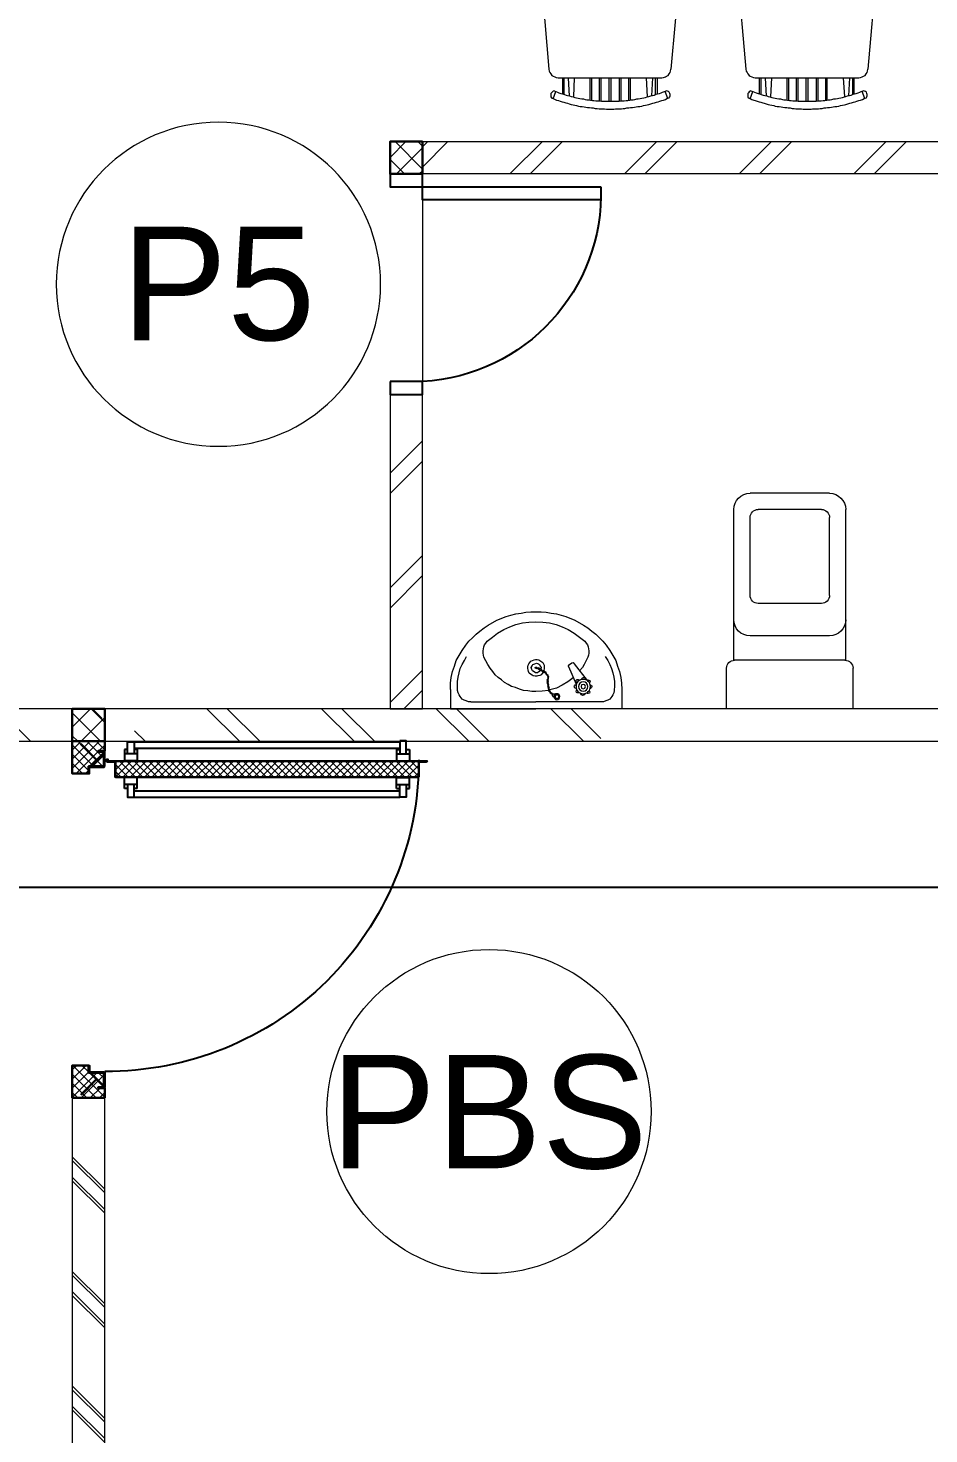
# Model space of a CAD drawing. Header units: millimetres. Extents: x -108 to 357, y -17 to 192.
# Drawn here: x 2.034 to 4.811, y 3.313 to 7.65 of the extents above; entities that cross this region are included whole.
import ezdxf
from ezdxf.enums import TextEntityAlignment as Align

# ---------------------------------------------------------------- set-up
doc = ezdxf.new("R2010")
doc.units = ezdxf.units.MM
doc.layers.get('defpoints').update_dxf_attribs({"color": 1})
for name, color, linetype, lineweight in [('ars', 11, 'Continuous', 0), ('ars @ 1', 11, 'Continuous', 0), ('ARSIR', 31, 'Continuous', 5), ('KOL', 1, 'Continuous', 30), ('KOLOM', 4, 'Continuous', 9), ('lan', 7, 'Continuous', 15), ('NOT', 7, 'Continuous', 20), ('SANITAIR', 15, 'Continuous', 9), ('tem', 5, 'Continuous', 20)]:
    doc.layers.add(name, color=color, linetype=linetype, lineweight=lineweight)
doc.layers.add('as', color=1, linetype='Continuous', plot=False)
for name, color, linetype in [('HID', 1, 'Continuous'), ('Kusen', 30, 'Continuous'), ('STL', 6, 'Continuous')]:
    doc.layers.add(name, color=color, linetype=linetype)
doc.styles.add('S', font='simplex', dxfattribs={"width": 0.75})
doc.styles.get("Standard").update_dxf_attribs({"font": 'arial.ttf'})
pattern_1 = [(225, (1.1, 1e-06), (-0.014142, 0.014142), []), (135, (1.1, 1e-06), (0.014142, 0.014142), [])]
pattern_2 = [(315, (-2e-13, 1e-06), (0.014142, 0.014142), []), (45, (-2e-13, 1e-06), (-0.014142, 0.014142), [])]
pattern_3 = [(45, (1583.21095, -452.5532), (-0.176776695, 0.176776695), []), (45, (1583.27345, -452.5532), (-0.176776695, 0.176776695), [])]

# ---------------------------------------------------------------- blocks, each defined once
blk = doc.blocks.new('NAV')
blk.add_circle((0, -0.4), 0.4)
at = {"style": 'S', "width": 0.75, "flags": 4}
blk.add_attdef('AV', text='', height=0.3, dxfattribs=at).set_placement((0, -0.4), align=Align.MIDDLE)
blk = doc.blocks.new('MEJA MAKAN')
for points in [[(0.4025, 1.2167), (-0.4025, 1.2167)], [(-0.4025, 1.2167), (-0.4025, 0)], [(0.4025, 0), (0.4025, 1.2167)], [(-0.3372, 1.1429), (-0.6301, 1.1186)], [(-0.2863, 1.0956), (-0.2863, 1.1005), (-0.2875, 1.1053), (-0.2887, 1.1102), (-0.29, 1.115), (-0.2924, 1.1199), (-0.2948, 1.1235), (-0.2984, 1.1271), (-0.3008, 1.1308), (-0.3057, 1.1344), (-0.3093, 1.1368), (-0.3142, 1.1392), (-0.3178, 1.1416), (-0.3226, 1.1429), (-0.3275, 1.1429), (-0.3323, 1.1441), (-0.3372, 1.1429)], [(0.3214, 1.1404), (0.3166, 1.1404), (0.3117, 1.1404), (0.3069, 1.1392), (0.3021, 1.138), (0.2972, 1.1368), (0.2936, 1.1344), (0.2887, 1.132), (0.2851, 1.1283), (0.2815, 1.1247), (0.2791, 1.1211), (0.2766, 1.1174), (0.2742, 1.1126), (0.2718, 1.1077), (0.2706, 1.1029), (0.2706, 1.0981), (0.2706, 1.0932)], [(0.3214, 1.1404), (0.6144, 1.115)], [(-0.7185, 1.1114), (-0.7209, 1.1053), (-0.7234, 1.0993), (-0.7258, 1.0944), (-0.727, 1.0884), (-0.7294, 1.0835), (-0.7306, 1.0775), (-0.7318, 1.0726), (-0.7343, 1.0666), (-0.7355, 1.0605), (-0.7367, 1.0557), (-0.7391, 1.0496), (-0.7403, 1.0436), (-0.7415, 1.0387), (-0.7427, 1.0327), (-0.7439, 1.0266), (-0.7452, 1.0218), (-0.7452, 1.0157), (-0.7464, 1.0097), (-0.7476, 1.0048), (-0.7488, 0.9988), (-0.7488, 0.9927), (-0.75, 0.9867), (-0.75, 0.9818), (-0.7512, 0.9758), (-0.7512, 0.9697), (-0.7524, 0.9637), (-0.7524, 0.9588), (-0.7524, 0.9528), (-0.7524, 0.9467), (-0.7536, 0.9407), (-0.7536, 0.9358), (-0.7536, 0.9298), (-0.7536, 0.9237), (-0.7536, 0.9177), (-0.7524, 0.9128), (-0.7524, 0.9068), (-0.7524, 0.9007), (-0.7524, 0.8947), (-0.7512, 0.8898), (-0.7512, 0.8838), (-0.75, 0.8777), (-0.75, 0.8717), (-0.7488, 0.8668), (-0.7488, 0.8608), (-0.7476, 0.8547), (-0.7464, 0.8487), (-0.7452, 0.8438), (-0.7452, 0.8378), (-0.7439, 0.8317), (-0.7427, 0.8269), (-0.7415, 0.8208), (-0.7403, 0.8148), (-0.7391, 0.8099), (-0.7367, 0.8039), (-0.7355, 0.7978), (-0.7343, 0.793), (-0.7318, 0.7869), (-0.7306, 0.7809), (-0.7294, 0.776), (-0.727, 0.77), (-0.7258, 0.7651), (-0.7234, 0.7591), (-0.7209, 0.7542), (-0.7185, 0.7482)], [(-0.6967, 1.1017), (-0.6992, 1.0969), (-0.7016, 1.092), (-0.7028, 1.0872), (-0.7052, 1.0811), (-0.7064, 1.0763), (-0.7088, 1.0702), (-0.71, 1.0654), (-0.7113, 1.0605), (-0.7125, 1.0545), (-0.7149, 1.0496), (-0.7161, 1.0436), (-0.7173, 1.0387), (-0.7185, 1.0327), (-0.7197, 1.0278), (-0.7209, 1.023), (-0.7222, 1.0169), (-0.7222, 1.0121), (-0.7234, 1.0061), (-0.7246, 1.0012), (-0.7246, 0.9952), (-0.7258, 0.9903), (-0.727, 0.9843), (-0.727, 0.9794), (-0.7282, 0.9734), (-0.7282, 0.9685), (-0.7282, 0.9625), (-0.7294, 0.9564), (-0.7294, 0.9516), (-0.7294, 0.9455), (-0.7294, 0.9407), (-0.7294, 0.9346), (-0.7294, 0.9298), (-0.7294, 0.9237), (-0.7294, 0.9189), (-0.7294, 0.9128), (-0.7294, 0.908), (-0.7294, 0.9019), (-0.7282, 0.8971), (-0.7282, 0.891), (-0.7282, 0.8862), (-0.727, 0.8801), (-0.727, 0.8753), (-0.7258, 0.8692), (-0.7246, 0.8644), (-0.7246, 0.8584), (-0.7234, 0.8535), (-0.7222, 0.8475), (-0.7222, 0.8426), (-0.7209, 0.8366), (-0.7197, 0.8317), (-0.7185, 0.8257), (-0.7173, 0.8208), (-0.7161, 0.8148), (-0.7149, 0.8099), (-0.7125, 0.8039), (-0.7113, 0.799), (-0.71, 0.7942), (-0.7076, 0.7881), (-0.7064, 0.7833), (-0.7052, 0.7772), (-0.7028, 0.7724), (-0.7016, 0.7676), (-0.6992, 0.7615), (-0.6967, 0.7567)], [(-0.7222, 1.1053), (-0.6992, 1.0969)], [(-0.6967, 1.1017), (-0.6979, 1.1053), (-0.7004, 1.1077), (-0.7028, 1.1102), (-0.7052, 1.1126), (-0.7088, 1.1126), (-0.7125, 1.1126), (-0.7161, 1.1126), (-0.7185, 1.1102)], [(-0.6301, 1.1186), (-0.6362, 1.1174), (-0.641, 1.115), (-0.6447, 1.1126), (-0.6495, 1.109), (-0.6519, 1.1053), (-0.6544, 1.1005), (-0.6556, 1.0956), (-0.6568, 1.0896)], [(-0.6568, 1.0896), (-0.6568, 0.77)], [(-0.2863, 1.0956), (-0.2863, 0.7639)], [(0.2706, 0.7615), (0.2706, 1.0932)], [(0.641, 1.0872), (0.6398, 1.0932), (0.6386, 1.0981), (0.6362, 1.1029), (0.6326, 1.1065), (0.6289, 1.1102), (0.6253, 1.1126), (0.6205, 1.115), (0.6144, 1.115)], [(0.641, 0.7676), (0.641, 1.0872)], [(0.704, 1.1102), (0.7016, 1.1114), (0.6979, 1.1126), (0.6943, 1.1126), (0.6907, 1.1126), (0.687, 1.1102), (0.6846, 1.1077), (0.6822, 1.1041), (0.681, 1.1005)], [(0.6822, 0.7554), (0.6846, 0.7603), (0.6858, 0.7651), (0.6883, 0.7712), (0.6895, 0.776), (0.6919, 0.7809), (0.6931, 0.7869), (0.6943, 0.7918), (0.6967, 0.7978), (0.6979, 0.8027), (0.6992, 0.8075), (0.7004, 0.8136), (0.7016, 0.8184), (0.7028, 0.8245), (0.704, 0.8293), (0.7052, 0.8354), (0.7064, 0.8402), (0.7076, 0.8462), (0.7088, 0.8511), (0.7088, 0.8571), (0.71, 0.862), (0.7113, 0.868), (0.7113, 0.8729), (0.7125, 0.8789), (0.7125, 0.8838), (0.7137, 0.8898), (0.7137, 0.8947), (0.7137, 0.9007), (0.7137, 0.9056), (0.7149, 0.9116), (0.7149, 0.9165), (0.7149, 0.9225), (0.7149, 0.9274), (0.7149, 0.9334), (0.7149, 0.9383), (0.7149, 0.9443), (0.7137, 0.9504), (0.7137, 0.9552), (0.7137, 0.9613), (0.7137, 0.9661), (0.7125, 0.9722), (0.7125, 0.977), (0.7113, 0.9831), (0.7113, 0.9879), (0.71, 0.9939), (0.7088, 0.9988), (0.7088, 1.0048), (0.7076, 1.0097), (0.7064, 1.0157), (0.7052, 1.0206), (0.704, 1.0266), (0.7028, 1.0315), (0.7016, 1.0375), (0.7004, 1.0424), (0.6992, 1.0472), (0.6979, 1.0533), (0.6967, 1.0581), (0.6943, 1.0642), (0.6931, 1.069), (0.6919, 1.0738), (0.6895, 1.0799), (0.6883, 1.0847), (0.6858, 1.0896), (0.6846, 1.0956), (0.6822, 1.1005)], [(0.7052, 1.1041), (0.6834, 1.0969)], [(0.704, 0.747), (0.7064, 0.7518), (0.7076, 0.7579), (0.71, 0.7627), (0.7125, 0.7688), (0.7137, 0.7736), (0.7161, 0.7797), (0.7173, 0.7857), (0.7185, 0.7906), (0.7209, 0.7966), (0.7222, 0.8015), (0.7234, 0.8075), (0.7246, 0.8136), (0.7258, 0.8184), (0.727, 0.8245), (0.7282, 0.8305), (0.7294, 0.8366), (0.7306, 0.8414), (0.7318, 0.8475), (0.7331, 0.8535), (0.7331, 0.8584), (0.7343, 0.8644), (0.7343, 0.8705), (0.7355, 0.8765), (0.7355, 0.8814), (0.7367, 0.8874), (0.7367, 0.8935), (0.7379, 0.8995), (0.7379, 0.9044), (0.7379, 0.9104), (0.7379, 0.9165), (0.7379, 0.9225), (0.7379, 0.9274), (0.7379, 0.9334), (0.7379, 0.9395), (0.7379, 0.9455), (0.7379, 0.9504), (0.7379, 0.9564), (0.7367, 0.9625), (0.7367, 0.9685), (0.7355, 0.9734), (0.7355, 0.9794), (0.7343, 0.9855), (0.7343, 0.9915), (0.7331, 0.9964), (0.7331, 1.0024), (0.7318, 1.0085), (0.7306, 1.0145), (0.7294, 1.0194), (0.7282, 1.0254), (0.727, 1.0315), (0.7258, 1.0363), (0.7246, 1.0424), (0.7234, 1.0484), (0.7222, 1.0533), (0.7209, 1.0593), (0.7185, 1.0654), (0.7173, 1.0702), (0.7161, 1.0763), (0.7137, 1.0811), (0.7125, 1.0872), (0.71, 1.0932), (0.7076, 1.0981), (0.7064, 1.1041), (0.704, 1.109)], [(-0.6568, 1.04), (-0.7161, 1.0424)], [(-0.6568, 1.0593), (-0.7137, 1.0557)], [(-0.7076, 1.0751), (-0.6568, 1.0751)], [(-0.7076, 1.0714), (-0.6568, 1.0714)], [(0.6907, 1.0726), (0.641, 1.0726)], [(0.6931, 1.0678), (0.641, 1.0678)], [(0.641, 1.0569), (0.6967, 1.0545)], [(0.641, 1.0375), (0.7004, 1.0412)], [(-0.7294, 0.9625), (-0.6568, 0.9625)], [(-0.7294, 0.9576), (-0.6568, 0.9576)], [(-0.7258, 0.9915), (-0.6568, 0.9915)], [(-0.7258, 0.9855), (-0.6568, 0.9855)], [(0.71, 0.9891), (0.641, 0.9891)], [(0.71, 0.9855), (0.641, 0.9855)], [(0.7125, 0.96), (0.641, 0.96)], [(0.7125, 0.9564), (0.641, 0.9564)], [(-0.7294, 0.9322), (-0.6568, 0.9322)], [(-0.7294, 0.9262), (-0.6568, 0.9262)], [(0.7137, 0.9298), (0.641, 0.9298)], [(0.7137, 0.9249), (0.641, 0.9249)], [(-0.7294, 0.9007), (-0.6568, 0.9007)], [(-0.7294, 0.8959), (-0.6568, 0.8959)], [(-0.7258, 0.8717), (-0.6568, 0.8717)], [(0.7125, 0.8983), (0.641, 0.8983)], [(0.7125, 0.8947), (0.641, 0.8947)], [(0.71, 0.8705), (0.641, 0.8705)], [(-0.7258, 0.8668), (-0.6568, 0.8668)], [(0.71, 0.8656), (0.641, 0.8656)], [(-0.6568, 0.8184), (-0.7161, 0.8148)], [(-0.6568, 0.799), (-0.7125, 0.8015)], [(-0.7088, 0.7893), (-0.6568, 0.7893)], [(-0.7076, 0.7833), (-0.6568, 0.7833)], [(0.641, 0.8172), (0.7004, 0.8136)], [(0.641, 0.7978), (0.6967, 0.8015)], [(0.6919, 0.7857), (0.641, 0.7857)], [(0.6907, 0.7809), (0.641, 0.7809)], [(-0.7209, 0.7518), (-0.6992, 0.7603)], [(-0.7197, 0.7482), (-0.7161, 0.7458), (-0.7125, 0.7446), (-0.7088, 0.7446), (-0.7052, 0.7458), (-0.7016, 0.747), (-0.6992, 0.7494), (-0.6979, 0.753), (-0.6967, 0.7567)], [(-0.6568, 0.77), (-0.6556, 0.7651), (-0.6544, 0.7591), (-0.6519, 0.7554), (-0.6495, 0.7506), (-0.6447, 0.747), (-0.641, 0.7446), (-0.6362, 0.7433), (-0.6301, 0.7421)], [(-0.3372, 0.7155), (-0.6301, 0.7421)], [(-0.3372, 0.7167), (-0.3323, 0.7167), (-0.3275, 0.7167), (-0.3226, 0.7179), (-0.3178, 0.7191), (-0.3142, 0.7203), (-0.3093, 0.7228), (-0.3057, 0.7264), (-0.3008, 0.7288), (-0.2984, 0.7324), (-0.2948, 0.7361), (-0.2924, 0.7409), (-0.29, 0.7446), (-0.2887, 0.7494), (-0.2875, 0.7542), (-0.2863, 0.7591), (-0.2863, 0.7639)], [(0.2706, 0.7615), (0.2706, 0.7567), (0.2706, 0.7518), (0.2718, 0.747), (0.2742, 0.7421), (0.2766, 0.7373), (0.2791, 0.7337), (0.2815, 0.73), (0.2851, 0.7264), (0.2887, 0.7228), (0.2936, 0.7203), (0.2972, 0.7179), (0.3021, 0.7167), (0.3069, 0.7155), (0.3117, 0.7143), (0.3166, 0.7143), (0.3214, 0.7143)], [(0.3214, 0.7131), (0.6144, 0.7385)], [(0.6144, 0.7397), (0.6205, 0.7397), (0.6253, 0.7421), (0.6289, 0.7446), (0.6326, 0.7482), (0.6362, 0.7518), (0.6386, 0.7567), (0.6398, 0.7615), (0.641, 0.7676)], [(0.6822, 0.7554), (0.6834, 0.7518), (0.6846, 0.7494), (0.6883, 0.747), (0.6907, 0.7458), (0.6943, 0.7446), (0.6979, 0.7446), (0.7004, 0.7458), (0.704, 0.747)], [(0.7064, 0.7518), (0.6834, 0.7603)], [(-0.3372, 0.5363), (-0.6301, 0.5109)], [(-0.2863, 0.4891), (-0.2863, 0.4939), (-0.2875, 0.4988), (-0.2887, 0.5036), (-0.29, 0.5073), (-0.2924, 0.5121), (-0.2948, 0.5157), (-0.2984, 0.5206), (-0.3008, 0.523), (-0.3057, 0.5266), (-0.3093, 0.5291), (-0.3142, 0.5315), (-0.3178, 0.5339), (-0.3226, 0.5351), (-0.3275, 0.5351), (-0.3323, 0.5363), (-0.3372, 0.5363)], [(0.3214, 0.5327), (0.3166, 0.5339), (0.3117, 0.5327), (0.3069, 0.5327), (0.3021, 0.5315), (0.2972, 0.5291), (0.2936, 0.5266), (0.2887, 0.5242), (0.2851, 0.5206), (0.2815, 0.5169), (0.2791, 0.5133), (0.2766, 0.5097), (0.2742, 0.5048), (0.2718, 0.5), (0.2706, 0.4952), (0.2706, 0.4903), (0.2706, 0.4855)], [(0.3214, 0.5339), (0.6144, 0.5073)], [(-0.7185, 0.5036), (-0.7209, 0.4976), (-0.7234, 0.4927), (-0.7258, 0.4867), (-0.727, 0.4818), (-0.7294, 0.4758), (-0.7306, 0.4697), (-0.7318, 0.4649), (-0.7343, 0.4588), (-0.7355, 0.454), (-0.7367, 0.4479), (-0.7391, 0.4419), (-0.7403, 0.437), (-0.7415, 0.431), (-0.7427, 0.4249), (-0.7439, 0.4201), (-0.7452, 0.414), (-0.7452, 0.408), (-0.7464, 0.4019), (-0.7476, 0.3971), (-0.7488, 0.391), (-0.7488, 0.385), (-0.75, 0.3801), (-0.75, 0.3741), (-0.7512, 0.368), (-0.7512, 0.362), (-0.7524, 0.3571), (-0.7524, 0.3511), (-0.7524, 0.345), (-0.7524, 0.339), (-0.7536, 0.3341), (-0.7536, 0.3281), (-0.7536, 0.322), (-0.7536, 0.316), (-0.7536, 0.3099), (-0.7524, 0.3051), (-0.7524, 0.299), (-0.7524, 0.293), (-0.7524, 0.2869), (-0.7512, 0.2821), (-0.7512, 0.276), (-0.75, 0.27), (-0.75, 0.2639), (-0.7488, 0.2591), (-0.7488, 0.253), (-0.7476, 0.247), (-0.7464, 0.2421), (-0.7452, 0.2361), (-0.7452, 0.23), (-0.7439, 0.224), (-0.7427, 0.2191), (-0.7415, 0.2131), (-0.7403, 0.207), (-0.7391, 0.2022), (-0.7367, 0.1961), (-0.7355, 0.1901), (-0.7343, 0.1852), (-0.7318, 0.1792), (-0.7306, 0.1743), (-0.7294, 0.1683), (-0.727, 0.1622), (-0.7258, 0.1574), (-0.7234, 0.1513), (-0.7209, 0.1465), (-0.7185, 0.1404)], [(-0.6967, 0.4952), (-0.6992, 0.4891), (-0.7016, 0.4843), (-0.7028, 0.4794), (-0.7052, 0.4734), (-0.7064, 0.4685), (-0.7088, 0.4637), (-0.71, 0.4576), (-0.7113, 0.4528), (-0.7125, 0.4467), (-0.7149, 0.4419), (-0.7161, 0.437), (-0.7173, 0.431), (-0.7185, 0.4262), (-0.7197, 0.4201), (-0.7209, 0.4153), (-0.7222, 0.4092), (-0.7222, 0.4044), (-0.7234, 0.3983), (-0.7246, 0.3935), (-0.7246, 0.3874), (-0.7258, 0.3826), (-0.727, 0.3765), (-0.727, 0.3717), (-0.7282, 0.3656), (-0.7282, 0.3608), (-0.7282, 0.3547), (-0.7294, 0.3499), (-0.7294, 0.3438), (-0.7294, 0.339), (-0.7294, 0.3329), (-0.7294, 0.3281), (-0.7294, 0.322), (-0.7294, 0.316), (-0.7294, 0.3111), (-0.7294, 0.3051), (-0.7294, 0.3002), (-0.7294, 0.2942), (-0.7282, 0.2893), (-0.7282, 0.2833), (-0.7282, 0.2785), (-0.727, 0.2724), (-0.727, 0.2676), (-0.7258, 0.2615), (-0.7246, 0.2567), (-0.7246, 0.2506), (-0.7234, 0.2458), (-0.7222, 0.2397), (-0.7222, 0.2349), (-0.7209, 0.2288), (-0.7197, 0.224), (-0.7185, 0.2179), (-0.7173, 0.2131), (-0.7161, 0.207), (-0.7149, 0.2022), (-0.7125, 0.1973), (-0.7113, 0.1913), (-0.71, 0.1864), (-0.7076, 0.1804), (-0.7064, 0.1755), (-0.7052, 0.1707), (-0.7028, 0.1646), (-0.7016, 0.1598), (-0.6992, 0.155), (-0.6967, 0.1489)], [(-0.7222, 0.4976), (-0.6992, 0.4891)], [(-0.6967, 0.4952), (-0.6979, 0.4976), (-0.7004, 0.5012), (-0.7028, 0.5024), (-0.7052, 0.5048), (-0.7088, 0.5048), (-0.7125, 0.5048), (-0.7161, 0.5048), (-0.7185, 0.5036)], [(-0.6301, 0.5109), (-0.6362, 0.5097), (-0.641, 0.5073), (-0.6447, 0.5048), (-0.6495, 0.5012), (-0.6519, 0.4976), (-0.6544, 0.4927), (-0.6556, 0.4879), (-0.6568, 0.4818)], [(-0.6568, 0.4818), (-0.6568, 0.1622)], [(-0.2863, 0.4879), (-0.2863, 0.1562)], [(0.2706, 0.1538), (0.2706, 0.4855)], [(0.641, 0.4794), (0.6398, 0.4855), (0.6386, 0.4903), (0.6362, 0.4952), (0.6326, 0.4988), (0.6289, 0.5024), (0.6253, 0.5048), (0.6205, 0.5073), (0.6144, 0.5085)], [(0.641, 0.1598), (0.641, 0.4794)], [(0.704, 0.5024), (0.7016, 0.5036), (0.6979, 0.5048), (0.6943, 0.5061), (0.6907, 0.5048), (0.687, 0.5024), (0.6846, 0.5), (0.6822, 0.4964), (0.681, 0.4927)], [(0.6822, 0.1477), (0.6846, 0.1525), (0.6858, 0.1586), (0.6883, 0.1634), (0.6895, 0.1683), (0.6919, 0.1743), (0.6931, 0.1792), (0.6943, 0.184), (0.6967, 0.1901), (0.6979, 0.1949), (0.6992, 0.201), (0.7004, 0.2058), (0.7016, 0.2107), (0.7028, 0.2167), (0.704, 0.2215), (0.7052, 0.2276), (0.7064, 0.2324), (0.7076, 0.2385), (0.7088, 0.2433), (0.7088, 0.2494), (0.71, 0.2542), (0.7113, 0.2603), (0.7113, 0.2651), (0.7125, 0.2712), (0.7125, 0.276), (0.7137, 0.2821), (0.7137, 0.2869), (0.7137, 0.293), (0.7137, 0.2978), (0.7149, 0.3039), (0.7149, 0.3087), (0.7149, 0.3148), (0.7149, 0.3208), (0.7149, 0.3257), (0.7149, 0.3317), (0.7149, 0.3366), (0.7137, 0.3426), (0.7137, 0.3475), (0.7137, 0.3535), (0.7137, 0.3584), (0.7125, 0.3644), (0.7125, 0.3692), (0.7113, 0.3753), (0.7113, 0.3801), (0.71, 0.3862), (0.7088, 0.391), (0.7088, 0.3971), (0.7076, 0.4019), (0.7064, 0.408), (0.7052, 0.4128), (0.704, 0.4189), (0.7028, 0.4237), (0.7016, 0.4298), (0.7004, 0.4346), (0.6992, 0.4407), (0.6979, 0.4455), (0.6967, 0.4504), (0.6943, 0.4564), (0.6931, 0.4613), (0.6919, 0.4673), (0.6895, 0.4722), (0.6883, 0.477), (0.6858, 0.4831), (0.6846, 0.4879), (0.6822, 0.4927)], [(0.7052, 0.4964), (0.6834, 0.4891)], [(0.704, 0.1392), (0.7064, 0.1441), (0.7076, 0.1501), (0.71, 0.155), (0.7125, 0.161), (0.7137, 0.1671), (0.7161, 0.1719), (0.7173, 0.178), (0.7185, 0.1828), (0.7209, 0.1889), (0.7222, 0.1949), (0.7234, 0.1998), (0.7246, 0.2058), (0.7258, 0.2119), (0.727, 0.2167), (0.7282, 0.2228), (0.7294, 0.2288), (0.7306, 0.2337), (0.7318, 0.2397), (0.7331, 0.2458), (0.7331, 0.2518), (0.7343, 0.2567), (0.7343, 0.2627), (0.7355, 0.2688), (0.7355, 0.2748), (0.7367, 0.2797), (0.7367, 0.2857), (0.7379, 0.2918), (0.7379, 0.2978), (0.7379, 0.3027), (0.7379, 0.3087), (0.7379, 0.3148), (0.7379, 0.3208), (0.7379, 0.3257), (0.7379, 0.3317), (0.7379, 0.3378), (0.7379, 0.3438), (0.7379, 0.3487), (0.7367, 0.3547), (0.7367, 0.3608), (0.7355, 0.3668), (0.7355, 0.3717), (0.7343, 0.3777), (0.7343, 0.3838), (0.7331, 0.3898), (0.7331, 0.3947), (0.7318, 0.4007), (0.7306, 0.4068), (0.7294, 0.4116), (0.7282, 0.4177), (0.727, 0.4237), (0.7258, 0.4286), (0.7246, 0.4346), (0.7234, 0.4407), (0.7222, 0.4455), (0.7209, 0.4516), (0.7185, 0.4576), (0.7173, 0.4625), (0.7161, 0.4685), (0.7137, 0.4746), (0.7125, 0.4794), (0.71, 0.4855), (0.7076, 0.4903), (0.7064, 0.4964), (0.704, 0.5012)], [(-0.6568, 0.4322), (-0.7161, 0.4346)], [(-0.6568, 0.4516), (-0.7137, 0.4479)], [(-0.7076, 0.4685), (-0.6568, 0.4685)], [(-0.7076, 0.4637), (-0.6568, 0.4637)], [(0.6907, 0.4649), (0.641, 0.4649)], [(0.6931, 0.46), (0.641, 0.46)], [(0.641, 0.4492), (0.6967, 0.4467)], [(0.641, 0.431), (0.7004, 0.4346)], [(-0.7294, 0.3547), (-0.6568, 0.3547)], [(-0.7294, 0.3499), (-0.6568, 0.3499)], [(-0.7258, 0.3838), (-0.6568, 0.3838)], [(-0.7258, 0.3789), (-0.6568, 0.3789)], [(0.71, 0.3814), (0.641, 0.3814)], [(0.71, 0.3777), (0.641, 0.3777)], [(0.7125, 0.3535), (0.641, 0.3535)], [(0.7125, 0.3487), (0.641, 0.3487)], [(-0.7294, 0.3245), (-0.6568, 0.3245)], [(-0.7294, 0.3184), (-0.6568, 0.3184)], [(0.7137, 0.322), (0.641, 0.322)], [(0.7137, 0.3172), (0.641, 0.3172)], [(-0.7294, 0.293), (-0.6568, 0.293)], [(-0.7294, 0.2881), (-0.6568, 0.2881)], [(-0.7258, 0.2639), (-0.6568, 0.2639)], [(-0.7258, 0.2603), (-0.6568, 0.2603)], [(0.7125, 0.2906), (0.641, 0.2906)], [(0.7125, 0.2869), (0.641, 0.2869)], [(0.71, 0.2627), (0.641, 0.2627)], [(0.71, 0.2579), (0.641, 0.2579)], [(-0.6568, 0.2107), (-0.7161, 0.207)], [(-0.6568, 0.1913), (-0.7125, 0.1949)], [(-0.7088, 0.1816), (-0.6568, 0.1816)], [(-0.7076, 0.1768), (-0.6568, 0.1768)], [(0.641, 0.2094), (0.7004, 0.207)], [(0.641, 0.1901), (0.6967, 0.1937)], [(0.6919, 0.178), (0.641, 0.178)], [(-0.7209, 0.1441), (-0.6992, 0.1525)], [(-0.7197, 0.1404), (-0.7161, 0.138), (-0.7125, 0.1368), (-0.7088, 0.1368), (-0.7052, 0.138), (-0.7016, 0.1392), (-0.6992, 0.1416), (-0.6979, 0.1453), (-0.6967, 0.1489)], [(-0.6568, 0.1622), (-0.6556, 0.1574), (-0.6544, 0.1525), (-0.6519, 0.1477), (-0.6495, 0.1429), (-0.6447, 0.1404), (-0.641, 0.1368), (-0.6362, 0.1356), (-0.6301, 0.1344)], [(-0.3372, 0.109), (-0.6301, 0.1344)], [(-0.3372, 0.109), (-0.3323, 0.109), (-0.3275, 0.109), (-0.3226, 0.1102), (-0.3178, 0.1114), (-0.3142, 0.1138), (-0.3093, 0.115), (-0.3057, 0.1186), (-0.3008, 0.1211), (-0.2984, 0.1247), (-0.2948, 0.1283), (-0.2924, 0.1332), (-0.29, 0.1368), (-0.2887, 0.1416), (-0.2875, 0.1465), (-0.2863, 0.1513), (-0.2863, 0.1562)], [(0.2706, 0.1538), (0.2706, 0.1489), (0.2706, 0.1441), (0.2718, 0.1392), (0.2742, 0.1344), (0.2766, 0.1308), (0.2791, 0.1259), (0.2815, 0.1223), (0.2851, 0.1186), (0.2887, 0.1162), (0.2936, 0.1126), (0.2972, 0.1102), (0.3021, 0.109), (0.3069, 0.1077), (0.3117, 0.1065), (0.3166, 0.1065), (0.3214, 0.1065)], [(0.3214, 0.1053), (0.6144, 0.1308)], [(0.6144, 0.132), (0.6205, 0.1332), (0.6253, 0.1344), (0.6289, 0.1368), (0.6326, 0.1404), (0.6362, 0.1453), (0.6386, 0.1489), (0.6398, 0.155), (0.641, 0.1598)], [(0.6907, 0.1731), (0.641, 0.1731)], [(0.6822, 0.1477), (0.6834, 0.1441), (0.6846, 0.1416), (0.6883, 0.1392), (0.6907, 0.138), (0.6943, 0.1368), (0.6979, 0.1368), (0.7004, 0.138), (0.704, 0.1392)], [(0.7064, 0.1441), (0.6834, 0.1525)], [(-0.4025, 0), (0.4025, 0)]]:
    blk.add_lwpolyline(points)
blk = doc.blocks.new('K 10.10')
at = {"layer": 'ars'}
h = blk.add_hatch(dxfattribs=at)
h.set_pattern_fill('_USER', color=256, scale=0.05, angle=45, double=1, pattern_type=0)
h.set_pattern_definition([(45, (0, 0), (-0.035355339, 0.035355339), []), (135, (0, 0), (-0.035355339, -0.035355339), [])])
h.paths.add_polyline_path([(1560.5383, 1380.4069), (1560.6383, 1380.4069), (1560.6383, 1380.5069), (1560.5383, 1380.5069)])
at = {"layer": 'KOL'}
blk.add_lwpolyline([(1560.5383, 1380.4069), (1560.6383, 1380.4069), (1560.6383, 1380.5069), (1560.5383, 1380.5069)], close=True, dxfattribs=at)
blk = doc.blocks.new('WASHTAFEL')
for points in [[(0.1029, 0.2167), (0.1186, 0.2276), (0.1344, 0.2373), (0.1501, 0.2458), (0.1671, 0.2518), (0.184, 0.2579), (0.2022, 0.2615), (0.2203, 0.2639), (0.2397, 0.2651)], [(0.2397, 0.2651), (0.299, 0.2651)], [(0.299, 0.2651), (0.299, 0)], [(0.138, 0.2131), (0.1501, 0.2215), (0.1622, 0.2276), (0.1743, 0.2324), (0.1877, 0.2373), (0.201, 0.2397), (0.2143, 0.2421), (0.2276, 0.2421), (0.2421, 0.2409)], [(0.2421, 0.2409), (0.2494, 0.2397), (0.2554, 0.2373), (0.2615, 0.2337), (0.2688, 0.2276), (0.2724, 0.2215), (0.2748, 0.2155), (0.2772, 0.2082), (0.2772, 0.1998)], [(0, 0), (0, 0.0157), (0.0012, 0.0315), (0.0036, 0.0472), (0.0061, 0.063), (0.0097, 0.0775), (0.0145, 0.092), (0.0254, 0.1199), (0.0412, 0.1465), (0.0496, 0.1598), (0.0593, 0.1719), (0.069, 0.184), (0.0799, 0.1961), (0.0908, 0.2058), (0.1029, 0.2167)], [(0.2772, 0.1998), (0.2772, 0)], [(0.0303, 0), (0.0315, 0.0206), (0.0339, 0.0412), (0.0387, 0.0617), (0.046, 0.0811), (0.0545, 0.0993), (0.0654, 0.1174), (0.0775, 0.1344), (0.0908, 0.1501)], [(0.0908, 0.1501), (0.0969, 0.155), (0.1017, 0.1586), (0.1077, 0.161), (0.1138, 0.1622), (0.1199, 0.1634), (0.1271, 0.1634), (0.1332, 0.1622), (0.1392, 0.1598)], [(0.1392, 0.1598), (0.1501, 0.155), (0.1622, 0.1489), (0.1719, 0.1429), (0.1816, 0.1344)], [(0.1598, 0.1174), (0.2119, 0.1574)], [(0.2082, 0.1404), (0.2058, 0.1416), (0.2034, 0.1429), (0.2022, 0.1465), (0.2034, 0.1501), (0.2058, 0.1513), (0.207, 0.1513), (0.2082, 0.1513), (0.2094, 0.1513)], [(0.2082, 0.1453), (0.2082, 0.1416), (0.2094, 0.1368), (0.2119, 0.1332), (0.2143, 0.1295), (0.2179, 0.1271), (0.2215, 0.1247), (0.2252, 0.1235), (0.23, 0.1235), (0.2349, 0.1235), (0.2385, 0.1247), (0.2421, 0.1271), (0.2458, 0.1295), (0.2482, 0.1332), (0.2506, 0.1368), (0.2518, 0.1416), (0.253, 0.1453), (0.2518, 0.1501), (0.2506, 0.1538), (0.2482, 0.1586), (0.2458, 0.161), (0.2421, 0.1646), (0.2385, 0.1659), (0.2349, 0.1671), (0.23, 0.1683), (0.2252, 0.1671), (0.2215, 0.1659), (0.2179, 0.1646), (0.2143, 0.161), (0.2119, 0.1586), (0.2094, 0.1538), (0.2082, 0.1501), (0.2082, 0.1453)], [(0.2179, 0.1259), (0.2155, 0.1235), (0.2119, 0.1235), (0.2094, 0.1247), (0.2082, 0.1271), (0.2082, 0.1308), (0.2094, 0.1308), (0.2094, 0.132), (0.2107, 0.1332)], [(0.2119, 0.1574), (0.2094, 0.1598), (0.2107, 0.1634), (0.2119, 0.1659), (0.2155, 0.1671), (0.2179, 0.1659), (0.2191, 0.1646), (0.2191, 0.1646)], [(0.2155, 0.1453), (0.2167, 0.1404), (0.2203, 0.1356), (0.2252, 0.132), (0.23, 0.1308), (0.2361, 0.132), (0.2409, 0.1356), (0.2433, 0.1404), (0.2446, 0.1453), (0.2433, 0.1513), (0.2409, 0.1562), (0.2361, 0.1586), (0.23, 0.1598), (0.2252, 0.1586), (0.2203, 0.1562), (0.2167, 0.1513), (0.2155, 0.1453)], [(0.224, 0.1453), (0.2252, 0.1404), (0.23, 0.1392), (0.2349, 0.1404), (0.2373, 0.1453), (0.2349, 0.1501), (0.23, 0.1525), (0.2252, 0.1501), (0.224, 0.1453)], [(0.2252, 0.1671), (0.2264, 0.1695), (0.2276, 0.1719), (0.2312, 0.1719), (0.2337, 0.1707), (0.2361, 0.1683), (0.2361, 0.1671), (0.2361, 0.1659)], [(0.2494, 0.132), (0.2494, 0.1295), (0.2494, 0.1271), (0.2482, 0.1247), (0.2446, 0.1235), (0.2421, 0.1247), (0.2409, 0.1247), (0.2409, 0.1247)], [(0.2421, 0.1634), (0.2446, 0.1646), (0.247, 0.1659), (0.2506, 0.1646), (0.2518, 0.161), (0.2518, 0.1586), (0.2506, 0.1574), (0.2506, 0.1562), (0.2494, 0.1562)], [(0.253, 0.1501), (0.2554, 0.1489), (0.2567, 0.1465), (0.2579, 0.1429), (0.2554, 0.1404), (0.253, 0.138), (0.253, 0.138), (0.2518, 0.138)], [(0.1622, 0.1029), (0.1574, 0.1102), (0.1562, 0.115), (0.1598, 0.1174)], [(0.1683, 0.1005), (0.1659, 0.1005), (0.1622, 0.1029)], [(0.1683, 0.1005), (0.2228, 0.1235)], [(0.2034, 0.115), (0.2155, 0.0981), (0.2264, 0.0811), (0.2349, 0.063), (0.2409, 0.0424)], [(0.2361, 0.1235), (0.2349, 0.1199), (0.2324, 0.1186), (0.23, 0.1174), (0.2276, 0.1186), (0.2252, 0.1211), (0.2252, 0.1223), (0.2252, 0.1235)], [(0.2409, 0.0412), (0.2433, 0.0387), (0.2458, 0.0412), (0.2433, 0.0436), (0.2409, 0.0412)], [(0.2458, 0.0436), (0.2482, 0.0412), (0.2494, 0.0436), (0.2482, 0.046), (0.2458, 0.0436)], [(0.2494, 0.0472), (0.2506, 0.0448), (0.253, 0.0472), (0.2506, 0.0496), (0.2494, 0.0472)], [(0.253, 0.0642), (0.253, 0.0605), (0.2554, 0.0581), (0.2579, 0.0557), (0.2615, 0.0557), (0.2651, 0.0557), (0.2676, 0.0581), (0.27, 0.0605), (0.2712, 0.0642), (0.27, 0.0678), (0.2676, 0.0714), (0.2651, 0.0726), (0.2615, 0.0738), (0.2579, 0.0726), (0.2554, 0.0714), (0.253, 0.0678), (0.253, 0.0642)], [(0.2639, 0.0557), (0.2615, 0.0521), (0.2591, 0.0508), (0.2554, 0.0521), (0.253, 0.0533), (0.253, 0.0569), (0.253, 0.0581), (0.253, 0.0593)], [(0.253, 0.0508), (0.2542, 0.0484), (0.2567, 0.0508), (0.2542, 0.0533), (0.253, 0.0508)], [(0.2554, 0.0642), (0.2579, 0.0605), (0.2615, 0.0593), (0.2651, 0.0605), (0.2676, 0.0642), (0.2651, 0.069), (0.2615, 0.0702), (0.2579, 0.069), (0.2554, 0.0642)], [(0.1029, -0.2167), (0.0908, -0.207), (0.0799, -0.1961), (0.069, -0.184), (0.0593, -0.1731), (0.0496, -0.1598), (0.0412, -0.1477), (0.0254, -0.1211), (0.0145, -0.092), (0.0097, -0.0775), (0.0061, -0.0617), (0.0036, -0.046), (0.0012, -0.0315), (0, -0.0157), (0, 0)], [(0.1392, -0.161), (0.1332, -0.1622), (0.1271, -0.1634), (0.1199, -0.1634), (0.1138, -0.1622), (0.1077, -0.161), (0.1017, -0.1586), (0.0969, -0.155), (0.0908, -0.1501), (0.0775, -0.1344), (0.0654, -0.1186), (0.0545, -0.0993), (0.046, -0.0811), (0.0387, -0.0617), (0.0339, -0.0412), (0.0315, -0.0218), (0.0303, 0)], [(0.2458, 0), (0.2458, -0.0133), (0.2433, -0.0254), (0.2421, -0.0387), (0.2385, -0.0508), (0.2337, -0.063), (0.23, -0.0751), (0.224, -0.086), (0.2179, -0.0969), (0.2094, -0.1065), (0.2022, -0.1162), (0.1937, -0.1259), (0.184, -0.1332), (0.1731, -0.1416), (0.1622, -0.1489), (0.1513, -0.155), (0.1392, -0.161)], [(0.1852, 0.0218), (0.1901, 0.0194), (0.1937, 0.0157), (0.1961, 0.0121), (0.1973, 0.0061), (0.1985, 0.0024), (0.1985, -0.0024), (0.1973, -0.0085), (0.1949, -0.0121), (0.1925, -0.0169), (0.1889, -0.0206), (0.184, -0.023), (0.1792, -0.0242), (0.1743, -0.0254), (0.1695, -0.0254), (0.1646, -0.0242), (0.1598, -0.0218), (0.1562, -0.0194), (0.1525, -0.0157), (0.1501, -0.0109), (0.1477, -0.0061), (0.1465, -0.0012), (0.1465, 0.0036), (0.1477, 0.0085), (0.1501, 0.0121), (0.1562, 0.0206), (0.1646, 0.0254), (0.1731, 0.0254), (0.1816, 0.0242)], [(0.1792, 0.0133), (0.184, 0.0097), (0.1877, 0.0048), (0.1877, -0.0012), (0.1852, -0.0061), (0.1816, -0.0109), (0.178, -0.0133), (0.1719, -0.0145), (0.1659, -0.0121), (0.1622, -0.0097), (0.1598, -0.0036), (0.1586, 0.0012), (0.1598, 0.0073), (0.1622, 0.0109), (0.1671, 0.0133), (0.1719, 0.0157), (0.1768, 0.0145)], [(0.1743, 0.0024), (0.1743, -0.0012), (0.1719, -0.0024), (0.1707, 0), (0.1707, 0.0024)], [(0.1719, 0.0085), (0.1743, 0.0061), (0.1768, 0.0085), (0.1743, 0.0097), (0.1719, 0.0085)], [(0.1719, 0.0036), (0.1731, 0.0012), (0.1755, 0.0036), (0.1731, 0.0061), (0.1719, 0.0036)], [(0.1792, 0.0133), (0.1792, 0.0121), (0.178, 0.0097), (0.1768, 0.0097), (0.1743, 0.0097), (0.1743, 0.0121), (0.1743, 0.0133), (0.1768, 0.0145), (0.178, 0.0145)], [(0.178, 0.0169), (0.1804, 0.0145), (0.1828, 0.0169), (0.1804, 0.0194), (0.178, 0.0169)], [(0.1804, 0.0206), (0.1828, 0.0194), (0.184, 0.0206), (0.1828, 0.023), (0.1804, 0.0206)], [(0.1828, 0.0254), (0.1852, 0.023), (0.1877, 0.0254), (0.1852, 0.0278), (0.1828, 0.0254)], [(0.1852, 0.0303), (0.1877, 0.0278), (0.1901, 0.0303), (0.1877, 0.0315), (0.1852, 0.0303)], [(0.1889, 0.0327), (0.1913, 0.0303), (0.1937, 0.0327), (0.1913, 0.0339), (0.1889, 0.0327)], [(0.1937, 0.0363), (0.1949, 0.0339), (0.1973, 0.0363), (0.1949, 0.0375), (0.1937, 0.0363)], [(0.1973, 0.0375), (0.1998, 0.0351), (0.2022, 0.0375), (0.1998, 0.04), (0.1973, 0.0375)], [(0.2022, 0.0375), (0.2046, 0.0351), (0.2058, 0.0375), (0.2046, 0.04), (0.2022, 0.0375)], [(0.207, 0.0363), (0.2094, 0.0339), (0.2119, 0.0363), (0.2094, 0.0387), (0.207, 0.0363)], [(0.2119, 0.0363), (0.2143, 0.0339), (0.2167, 0.0363), (0.2143, 0.0387), (0.2119, 0.0363)], [(0.2167, 0.0363), (0.2191, 0.0339), (0.2215, 0.0363), (0.2191, 0.0387), (0.2167, 0.0363)], [(0.2215, 0.0375), (0.224, 0.0351), (0.2264, 0.0375), (0.224, 0.04), (0.2215, 0.0375)], [(0.2264, 0.0375), (0.2288, 0.0351), (0.2312, 0.0375), (0.2288, 0.04), (0.2264, 0.0375)], [(0.2312, 0.0387), (0.2337, 0.0363), (0.2361, 0.0387), (0.2337, 0.0412), (0.2312, 0.0387)], [(0.2373, 0.0387), (0.2385, 0.0375), (0.2409, 0.0387), (0.2385, 0.0412), (0.2373, 0.0387)], [(0.2421, 0.0387), (0.2446, 0.0194), (0.2458, 0)], [(0.2772, -0.201), (0.2772, 0)], [(0.299, -0.2639), (0.299, 0)], [(0.2397, -0.2639), (0.2203, -0.2639), (0.2022, -0.2615), (0.184, -0.2579), (0.1671, -0.2518), (0.1501, -0.2458), (0.1344, -0.2373), (0.1186, -0.2276), (0.1029, -0.2167)], [(0.2421, -0.2421), (0.2276, -0.2421), (0.2143, -0.2421), (0.201, -0.2397), (0.1877, -0.2373), (0.1743, -0.2337), (0.1622, -0.2276), (0.1501, -0.2203), (0.138, -0.2143)], [(0.2772, -0.201), (0.2772, -0.2082), (0.2748, -0.2155), (0.2724, -0.2215), (0.2688, -0.2276), (0.2615, -0.2337), (0.2554, -0.2373), (0.2494, -0.2397), (0.2421, -0.2421)], [(0.2397, -0.2639), (0.299, -0.2639)]]:
    blk.add_lwpolyline(points)
blk = doc.blocks.new('SWC1')
for p, q in [((-0.1225, 0.665), (0.1225, 0.665)), ((-0.1725, 0.1499), (-0.1725, 0.615)), ((-0.0975, 0.615), (0.0975, 0.615)), ((0.1725, 0.1499), (0.1725, 0.615)), ((-0.1225, 0.35), (-0.1225, 0.59)), ((0.1225, 0.35), (0.1225, 0.59)), ((-0.0975, 0.325), (0.0975, 0.325)), ((-0.1225, 0.225), (0.1225, 0.225)), ((-0.17, 0.15), (0.17, 0.15)), ((-0.195, 0), (-0.195, 0.125)), ((0.195, 0), (0.195, 0.125)), ((-0.195, 0), (0.195, 0))]:
    blk.add_line(p, q)
for centre, radius, start, end in [((-0.1225, 0.615), 0.05, 90, 180), ((0.1225, 0.615), 0.05, 0, 90), ((-0.0975, 0.59), 0.025, 90, 180), ((0.0975, 0.59), 0.025, 0, 90), ((-0.0975, 0.35), 0.025, 180, 270), ((0.0975, 0.35), 0.025, 270, 0), ((-0.1225, 0.275), 0.05, 180, 270), ((0.1225, 0.275), 0.05, 270, 0), ((-0.17, 0.125), 0.025, 90, 180), ((0.17, 0.125), 0.025, 0, 90)]:
    blk.add_arc(centre, radius, start, end)
blk = doc.blocks.new('P.60')
at = {"layer": 'Kusen'}
for points in [[(1472.8348, 997.5354), (1472.8748, 997.5354), (1472.8748, 997.4354), (1472.8348, 997.4354)], [(1473.4748, 997.5354), (1473.5148, 997.5354), (1473.5148, 997.4354), (1473.4748, 997.4354)], [(1472.8748, 996.8854), (1472.9148, 996.8854), (1472.9148, 997.4354), (1472.8748, 997.4354)]]:
    blk.add_lwpolyline(points, close=True, dxfattribs=at)
blk.add_arc((1472.8948, 997.4658), 0.5808, 268.0266, 356.9943, dxfattribs=at)
blk = doc.blocks.new('D-P90')
at = {"layer": 'ars'}
h = blk.add_hatch(dxfattribs=at)
h.set_pattern_fill('ANSI37', color=256, scale=0.005, angle=-90, style=0)
h.set_pattern_definition([(45, (-1350.94906, -1248.591899), (0.01122532015, -0.01122532015), []), (315, (-1350.94906, -1248.591899), (-0.01122532015, -0.01122532015), [])])
h.paths.add_polyline_path([(0.009, -0.1833, -0.414214), (0.01, -0.1843), (0.01, -1.1162, -0.414214), (0.009, -1.1172), (-0.0345, -1.1172, 0.414214), (-0.037, -1.1197), (-0.037, -1.142, -1), (-0.0385, -1.142), (-0.0385, -0.1585, -1), (-0.037, -0.1585), (-0.037, -0.1808, 0.414214), (-0.0345, -0.1833)])
at = {"layer": 'as'}
for p, q in [((-0.0395, -0.1577), (-0.0457, -0.1577)), ((-0.0425, -0.1608), (-0.0425, -0.1546))]:
    blk.add_line(p, q, dxfattribs=at)
at = {"layer": 'HID'}
for p, q in [((-0.0437, -0.1248), (-0.0915, -0.077)), ((-0.0423, -0.1234), (-0.0907, -0.075)), ((0.9423, -0.1234), (0.9907, -0.075)), ((0.9437, -0.1248), (0.9915, -0.077)), ((-0.0657, -0.147), (-0.023, -0.1043)), ((-0.0628, -0.147), (-0.023, -0.1072)), ((0.9657, -0.147), (0.923, -0.1043)), ((0.9628, -0.147), (0.923, -0.1072))]:
    blk.add_line(p, q, dxfattribs=at)
for points in [[(-0.0439, -0.1252), (-0.044, -0.1251), (-0.042, -0.1231), (-0.0419, -0.1232)], [(0.9439, -0.1252), (0.944, -0.1251), (0.942, -0.1231), (0.9419, -0.1232)]]:
    blk.add_lwpolyline(points, dxfattribs=at)
at = {"layer": 'KOL'}
blk.add_line((0.97, -0.13), (0.97, -0.15), dxfattribs=at)
at = {"layer": 'Kusen'}
for p, q in [((-0.0422, -0.1567), (-0.0378, -0.1577)), ((-0.0419, -0.1553), (-0.0376, -0.1562))]:
    blk.add_line(p, q, dxfattribs=at)
at = {"layer": 'Kusen', "ltscale": 2}
for p, q in [((-0.074, -0.2106), (-0.04, -0.2106)), ((-0.074, -0.2206), (-0.074, -0.2106)), ((-0.0615, -0.2506), (-0.0615, -0.2106)), ((-0.04, -0.2506), (-0.04, -0.2106)), ((0.0455, -0.2106), (0.0115, -0.2106)), ((0.0115, -0.2506), (0.0115, -0.2106)), ((0.033, -0.2506), (0.033, -0.2106)), ((0.0455, -0.2206), (0.0455, -0.2106)), ((-0.0986, -0.2206), (-0.0986, -1.0599)), ((-0.0786, -0.2406), (-0.0786, -1.0599)), ((-0.074, -0.2506), (-0.074, -0.2406)), ((-0.074, -0.2506), (-0.04, -0.2506)), ((0.0455, -0.2506), (0.0115, -0.2506)), ((0.0455, -0.2506), (0.0455, -0.2406)), ((0.0528, -0.2406), (0.0528, -1.0599)), ((0.0728, -0.2206), (0.0728, -1.0599)), ((-0.074, -1.0499), (-0.04, -1.0499)), ((-0.074, -1.0499), (-0.074, -1.0599)), ((-0.074, -1.0799), (-0.074, -1.0899)), ((-0.0615, -1.0499), (-0.0615, -1.0899)), ((-0.04, -1.0499), (-0.04, -1.0899)), ((0.0455, -1.0499), (0.0115, -1.0499)), ((0.0115, -1.0499), (0.0115, -1.0899)), ((0.033, -1.0499), (0.033, -1.0899)), ((0.0455, -1.0499), (0.0455, -1.0599)), ((0.0455, -1.0799), (0.0455, -1.0899)), ((-0.074, -1.0899), (-0.04, -1.0899)), ((0.0455, -1.0899), (0.0115, -1.0899))]:
    blk.add_line(p, q, dxfattribs=at)
for points in [[(-0.0986, -0.2406), (-0.0615, -0.2406), (-0.0615, -0.2206), (-0.0986, -0.2206), (-0.0986, -0.2406)], [(0.0728, -0.2406), (0.033, -0.2406), (0.033, -0.2206), (0.0728, -0.2206), (0.0728, -0.2406)], [(-0.1013, -1.0599), (-0.0615, -1.0599), (-0.0615, -1.0799), (-0.1013, -1.0799), (-0.1013, -1.0599)], [(0.0728, -1.0599), (0.033, -1.0599), (0.033, -1.0799), (0.0728, -1.0799), (0.0728, -1.0599)]]:
    blk.add_lwpolyline(points, dxfattribs=at)
at = {"layer": 'Kusen'}
blk.add_circle((-0.0425, -0.1577), 0.001, dxfattribs=at)
for radius, start, end in [(0.0025, 75.7804, 11.3851), (0.9611, 270, 0.4597)]:
    blk.add_arc((-0.0425, -0.1577), radius, start, end, dxfattribs=at)
at = {"layer": 'STL'}
for p, q in [((-0.0385, -0.1585), (-0.0385, -1.142)), ((-0.037, -0.1808), (-0.037, -0.1585)), ((-0.0345, -0.1833), (0.009, -0.1833)), ((0.01, -0.1843), (0.01, -1.1162)), ((-0.037, -1.1197), (-0.037, -1.142)), ((-0.0345, -1.1172), (0.009, -1.1172))]:
    blk.add_line(p, q, dxfattribs=at)
for points in [[(0, -0.1002), (0, -0.1032), (-0.0185, -0.1032, 0.414214), (-0.02, -0.1047), (-0.02, -0.148, -0.414214), (-0.022, -0.15), (-0.068, -0.15, -0.414214), (-0.07, -0.148), (-0.07, -0.13), (-0.067, -0.13), (-0.067, -0.1455, 0.414214), (-0.0655, -0.147), (-0.0245, -0.147, 0.414214), (-0.023, -0.1455), (-0.023, -0.1022, -0.414214), (-0.021, -0.1002)], [(0.9, -0.1002), (0.9, -0.1032), (0.9185, -0.1032, -0.414214), (0.92, -0.1047), (0.92, -0.148, 0.414214), (0.922, -0.15), (0.968, -0.15, 0.414214), (0.97, -0.148), (0.97, -0.13), (0.967, -0.13), (0.967, -0.1455, -0.414214), (0.9655, -0.147), (0.9245, -0.147, -0.414214), (0.923, -0.1455), (0.923, -0.1022, 0.414214), (0.921, -0.1002)]]:
    blk.add_lwpolyline(points, format="xyb", close=True, dxfattribs=at)
blk.add_lwpolyline([(0.009, -0.1818), (-0.0345, -0.1818, -0.414214), (-0.0355, -0.1808), (-0.0355, -0.1585, 1), (-0.04, -0.1585), (-0.04, -1.142, 1), (-0.0355, -1.142), (-0.0355, -1.1197, -0.414214), (-0.0345, -1.1187), (0.009, -1.1187, 0.414214), (0.0115, -1.1162), (0.0115, -0.1843)], format="xyb", dxfattribs=at)
for centre, radius, start, end in [((-0.0377, -0.1585), 0.00075, 0, 180), ((-0.0345, -0.1808), 0.0025, 180, 270), ((0.009, -0.1843), 0.0025, 360, 90), ((0.009, -0.1843), 0.001, 360, 90), ((-0.0345, -1.1197), 0.0025, 90, 180), ((0.009, -1.1162), 0.001, 270, 0), ((-0.0377, -1.142), 0.00075, 180, 0)]:
    blk.add_arc(centre, radius, start, end, dxfattribs=at)
blk = doc.blocks.new('PINTU DARURAT')
at = {"layer": 'ARSIR'}
h = blk.add_hatch(dxfattribs=at)
h.set_pattern_fill('_USER', color=256, scale=0.02, angle=315, style=0, double=1, pattern_type=0)
h.set_pattern_definition(pattern_2)
edge = h.paths.add_edge_path()
edge.add_line((0, 0), (0.1, 0))
edge.add_line((0.1, 0), (0.1, 0.0502))
edge.add_line((0.1, 0.0502), (0.077, 0.0502))
edge.add_line((0.077, 0.0502), (0.077, 0.0955))
edge.add_arc((0.0755, 0.0955), 0.0015, 360, 450)
edge.add_line((0.0755, 0.097), (0.0345, 0.097))
edge.add_arc((0.0345, 0.0955), 0.0015, 90, 180)
edge.add_line((0.033, 0.0955), (0.033, 0.08))
edge.add_line((0.033, 0.08), (0.03, 0.08))
edge.add_line((0.03, 0.08), (0.03, 0.1))
edge.add_line((0.03, 0.1), (0, 0.1))
edge.add_line((0, 0.1), (0, 0))
h = blk.add_hatch(dxfattribs=at)
h.set_pattern_fill('_USER', color=256, scale=0.02, angle=315, style=0, double=1, pattern_type=0)
h.set_pattern_definition(pattern_2)
edge = h.paths.add_edge_path()
edge.add_line((0, 0), (0.1, 0))
edge.add_line((0.1, 0), (0.1, 0.0502))
edge.add_line((0.1, 0.0502), (0.077, 0.0502))
edge.add_line((0.077, 0.0502), (0.077, 0.0955))
edge.add_arc((0.0755, 0.0955), 0.0015, 360, 450)
edge.add_line((0.0755, 0.097), (0.0345, 0.097))
edge.add_arc((0.0345, 0.0955), 0.0015, 90, 180)
edge.add_line((0.033, 0.0955), (0.033, 0.08))
edge.add_line((0.033, 0.08), (0.03, 0.08))
edge.add_line((0.03, 0.08), (0.03, 0.1))
edge.add_line((0.03, 0.1), (0, 0.1))
edge.add_line((0, 0.1), (0, 0))
h = blk.add_hatch(dxfattribs=at)
h.set_pattern_fill('_USER', color=256, scale=0.02, angle=315, style=0, double=1, pattern_type=0)
h.set_pattern_definition(pattern_1)
edge = h.paths.add_edge_path()
edge.add_line((1.1, 0), (1, 0))
edge.add_line((1, 0), (1, 0.0502))
edge.add_line((1, 0.0502), (1.023, 0.0502))
edge.add_line((1.023, 0.0502), (1.023, 0.0955))
edge.add_arc((1.0245, 0.0955), 0.0015, -630, -540, ccw=False)
edge.add_line((1.0245, 0.097), (1.0655, 0.097))
edge.add_arc((1.0655, 0.0955), 0.0015, -360, -270, ccw=False)
edge.add_line((1.067, 0.0955), (1.067, 0.08))
edge.add_line((1.067, 0.08), (1.07, 0.08))
edge.add_line((1.07, 0.08), (1.07, 0.1))
edge.add_line((1.07, 0.1), (1.1, 0.1))
edge.add_line((1.1, 0.1), (1.1, 0))
h = blk.add_hatch(dxfattribs=at)
h.set_pattern_fill('_USER', color=256, scale=0.02, angle=315, style=0, double=1, pattern_type=0)
h.set_pattern_definition(pattern_1)
edge = h.paths.add_edge_path()
edge.add_line((1.1, 0), (1, 0))
edge.add_line((1, 0), (1, 0.0502))
edge.add_line((1, 0.0502), (1.023, 0.0502))
edge.add_line((1.023, 0.0502), (1.023, 0.0955))
edge.add_arc((1.0245, 0.0955), 0.0015, -630, -540, ccw=False)
edge.add_line((1.0245, 0.097), (1.0655, 0.097))
edge.add_arc((1.0655, 0.0955), 0.0015, -360, -270, ccw=False)
edge.add_line((1.067, 0.0955), (1.067, 0.08))
edge.add_line((1.067, 0.08), (1.07, 0.08))
edge.add_line((1.07, 0.08), (1.07, 0.1))
edge.add_line((1.07, 0.1), (1.1, 0.1))
edge.add_line((1.1, 0.1), (1.1, 0))
at = {"layer": 'KOL'}
blk.add_line((1.1, 0.1), (1.1, 0), dxfattribs=at)
blk.add_line((1.1, 0.1), (1.1, 0), dxfattribs=at)
blk.add_line((1.1, 0.1), (1.1, 0), dxfattribs=at)
blk.add_line((1.1, 0.1), (1.1, 0), dxfattribs=at)
for points in [[(0, 0), (0.1, 0), (0.1, 0.0502), (0.077, 0.0502), (0.077, 0.0955, 0.414214), (0.0755, 0.097), (0.0345, 0.097, 0.414214), (0.033, 0.0955), (0.033, 0.08), (0.03, 0.08), (0.03, 0.1), (0, 0.1)], [(0, 0), (0.1, 0), (0.1, 0.0502), (0.077, 0.0502), (0.077, 0.0955, 0.414214), (0.0755, 0.097), (0.0345, 0.097, 0.414214), (0.033, 0.0955), (0.033, 0.08), (0.03, 0.08), (0.03, 0.1), (0, 0.1)], [(1.1, 0), (1, 0), (1, 0.0502), (1.023, 0.0502), (1.023, 0.0955, -0.414214), (1.0245, 0.097), (1.0655, 0.097, -0.414214), (1.067, 0.0955), (1.067, 0.08), (1.07, 0.08), (1.07, 0.1), (1.1, 0.1)], [(1.1, 0), (1, 0), (1, 0.0502), (1.023, 0.0502), (1.023, 0.0955, -0.414214), (1.0245, 0.097), (1.0655, 0.097, -0.414214), (1.067, 0.0955), (1.067, 0.08), (1.07, 0.08), (1.07, 0.1), (1.1, 0.1)]]:
    blk.add_lwpolyline(points, format="xyb", close=True, dxfattribs=at)
at = {"layer": 'Kusen', "xscale": -1, "rotation": 180}
blk.add_blockref('D-P90', (0.1, -0.05), dxfattribs=at)
blk = doc.blocks.new('T.DAR')
at = {"layer": 'ars @ 1'}
h = blk.add_hatch(dxfattribs=at)
h.set_pattern_fill('TEMBOK', color=256, scale=0.25)
h.set_pattern_definition([(45, (1583.11878, -452.5532), (-0.176776695, 0.176776695), []), (45, (1583.18128, -452.5532), (-0.176776695, 0.176776695), [])])
h.paths.add_polyline_path([(3.57, 1.2), (3.47, 1.2), (3.47, 6.75), (3.57, 6.75)])
h = blk.add_hatch(dxfattribs=at)
h.set_pattern_fill('TEMBOK', color=256, scale=0.25)
h.set_pattern_definition(pattern_3)
h.paths.add_polyline_path([(0.6, 0), (0.6, 0.1), (3.5622, 0.1), (3.5622, 0)])
h = blk.add_hatch(dxfattribs=at)
h.set_pattern_fill('TEMBOK', color=256, scale=0.25)
h.set_pattern_definition(pattern_3)
h.paths.add_polyline_path([(3.6622, 0), (3.6622, 0.1), (5.1, 0.1), (5.1, 0)])
at = {"layer": 'tem'}
for points in [[(3.57, 1.2), (3.47, 1.2), (3.47, 6.75), (3.57, 6.75)], [(0.6, 0), (0.6, 0.1), (3.47, 0.1), (3.47, 0)], [(3.57, 0), (3.57, 0.1), (6.2, 0.1), (6.2, 0)]]:
    blk.add_lwpolyline(points, close=True, dxfattribs=at)
at = {"color": 2, "xscale": -1, "rotation": 270}
blk.add_blockref('PINTU DARURAT', (3.47, 0.1), dxfattribs=at)
at = {"layer": 'KOLOM', "extrusion": (0, 0, -1), "xscale": -1, "zscale": -1, "rotation": 180}
blk.add_blockref('K 10.10', (-1564.1083, 1380.5069), dxfattribs=at)
blk = doc.blocks.new('A-DAS')
at = {"layer": 'ars'}
h = blk.add_hatch(dxfattribs=at)
h.set_pattern_fill('TEMBOK', color=256, scale=0.25)
h.set_pattern_definition([(45, (-37.8, 2.65), (-0.1767767, 0.1767767), []), (45, (-37.7375, 2.65), (-0.1767767, 0.1767767), [])])
h.paths.add_polyline_path([(-27.35, 9.95), (-27.35, 9.85), (-25.45, 9.85), (-25.45, 9.95)])
h = blk.add_hatch(dxfattribs=at)
h.set_pattern_fill('TEMBOK', color=256, scale=0.25, angle=-90)
h.set_pattern_definition([(45, (-25.6, 7.87), (0.176777, -0.176777), []), (45, (-25.6, 7.9325), (0.176777, -0.176777), [])])
h.paths.add_polyline_path([(-27.45, 9.17), (-27.45, 8.2), (-27.35, 8.2), (-27.35, 9.17)])
at = {"layer": 'ars @ 1'}
h = blk.add_hatch(dxfattribs=at)
h.set_pattern_fill('TEMBOK', color=256, scale=0.25)
h.set_pattern_definition([(315, (1551.21878, 460.7532), (-0.176776695, -0.176776695), []), (315, (1551.28128, 460.7532), (-0.176776695, -0.176776695), [])])
h.paths.add_polyline_path([(-28.33, 7), (-28.43, 7), (-28.43, 1.45), (-28.33, 1.45)])
at = {"layer": 'as'}
blk.add_line((-37.8, 7.65), (36.6, 7.65), dxfattribs=at)
at = {"layer": 'lan'}
blk.add_line((-27.3499, 9.77), (-27.3499, 9.21), dxfattribs=at)
at = {"layer": 'tem'}
for points in [[(-27.35, 9.95), (-25.45, 9.95), (-25.45, 9.85), (-27.35, 9.85)], [(-27.45, 9.17), (-27.45, 8.2), (-27.35, 8.2), (-27.35, 9.17)], [(-28.33, 7), (-28.43, 7), (-28.43, 1.45), (-28.33, 1.45)]]:
    blk.add_lwpolyline(points, close=True, dxfattribs=at)
at = {"layer": 'ars', "rotation": 90}
blk.add_blockref('MEJA MAKAN', (-25.8419, 10.8036), dxfattribs=at)
at = {"layer": 'defpoints', "xscale": -1, "rotation": 180}
blk.add_blockref('T.DAR', (-31.9, 8.2), dxfattribs=at)
at = {"layer": 'KOLOM', "extrusion": (0, 0, -1), "xscale": -1, "zscale": -1, "rotation": 270}
blk.add_blockref('K 10.10', (-1353.0569, -1550.6883), dxfattribs=at)
at = {"layer": 'Kusen', "xscale": -1, "rotation": 90}
blk.add_blockref('P.60', (970.0854, 1482.6848), dxfattribs=at)
at = {"layer": 'SANITAIR', "xscale": -1}
blk.add_blockref('SWC1', (-26.2174, 8.2), dxfattribs=at)
at = {"layer": 'SANITAIR', "rotation": 270}
blk.add_blockref('WASHTAFEL', (-27, 8.499), dxfattribs=at)

msp = doc.modelspace()

# ---------------------------------------------------------------- block references
msp.add_blockref('A-DAS', (30.6, -2.65))
at = {"layer": 'NOT'}
ref = msp.add_blockref('NAV', (2.62072, 7.3598), dxfattribs=dict(at, xscale=-1.25, yscale=1.25, zscale=1.25))
ref.add_attrib('AV', 'P5', dxfattribs={"layer": '0', "height": 0.35, "flags": 4}).set_placement((2.62072, 6.8598), align=Align.MIDDLE)
ref = msp.add_blockref('NAV', (3.45515, 4.8075), dxfattribs=dict(at, xscale=1.25, yscale=1.25, zscale=1.25))
ref.add_attrib('AV', 'PBS', dxfattribs={"layer": '0', "height": 0.35, "flags": 4}).set_placement((3.45515, 4.3075), align=Align.MIDDLE)

doc.saveas('drawing.dxf')
